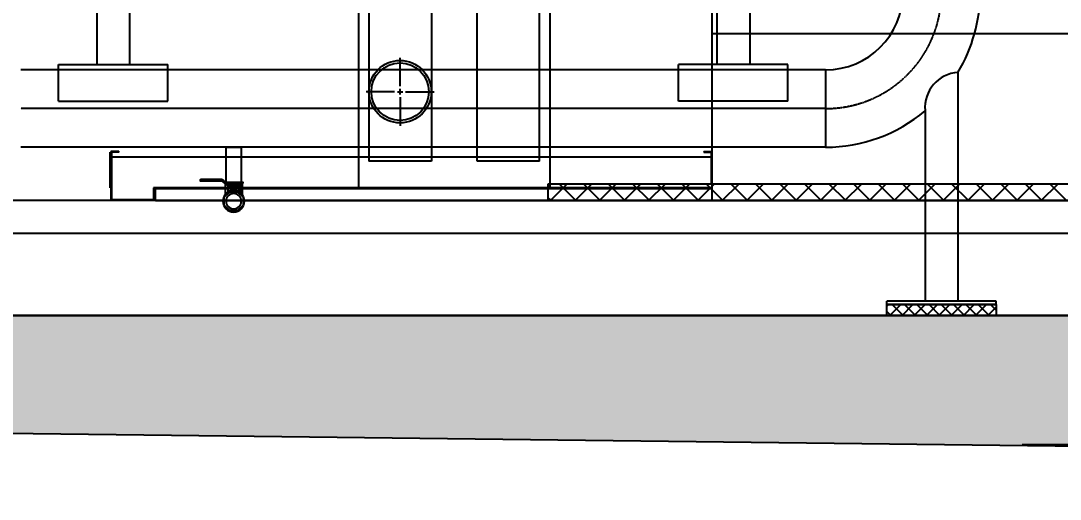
# Model space of a CAD drawing. Header units: millimetres. Extents: x -69706 to 52883, y -6882 to 68885.
# Drawn here: x -33430 to -31528, y 23941 to 24816 of the extents above; entities that cross this region are included whole.
import ezdxf

# ---------------------------------------------------------------- set-up
doc = ezdxf.new("R2010")
doc.units = ezdxf.units.MM
doc.linetypes.add('YFM1P-長$0$CENTER2', pattern=[1.125, 0.75, -0.125, 0.125, -0.125])
for name, color, linetype in [('YFM1P-長$0$M-FOUN', 252, 'Continuous'), ('YFM1P-長$0$M-PIPE-CHWS5', 160, 'Continuous'), ('YFM1P-長$0$M-PIPE-CHWS5_CL', 161, 'YFM1P-長$0$CENTER2'), ('YFM1P-長$0$MAU&DCC Valve Station$0$M-HVAC-5PIPE', 4, 'Continuous'), ('YFM1P-長$0$MAU&DCC Valve Station$0$M-PIPE-WWS35', 10, 'Continuous'), ('YFM1P-長$0$MAU&DCC Valve Station$0$M-VENT-PIPE', 10, 'Continuous'), ('YFM1P-長$0$TYPE14X10', 7, 'Continuous')]:
    doc.layers.add(name, color=color, linetype=linetype)
doc.styles.add('dim-txt', font='isocp.shx', dxfattribs={"width": 0.7, "bigfont": 'chineset.shx'})
doc.dimstyles.new('ARCH-dim-200MM', dxfattribs={"dimscale": 2000, "dimtxt": 0.3, "dimasz": 0.1, "dimexe": 0.1, "dimexo": 0.1, "dimgap": 0.05, "dimtad": 1, "dimdec": 0, "dimrnd": 0.5, "dimdsep": 46, "dimtxsty": 'dim-txt', "dimblk": 'DOT', "dimcen": 2, "dimclrd": 256, "dimclre": 256, "dimclrt": 256, "dimadec": 0, "dimazin": 0, "dimtfac": 1, "dimtdec": 0, "dimtix": 1, "dimtmove": 2, "dimatfit": 3, "dimldrblk": 'OBLIQUE', "dimfxl": 1, "dimtvp": 1, "dimtolj": 1, "dimarcsym": 0})
pattern_1 = [(50, (-286865.49, -42158.01), (182.18467, -15.939086), [19.05, -209.55]), (355, (-286865.49, -42158.01), (-35.24342, 191.05685), [15.24, -167.64058]), (100.451445, (-286850.3, -42159.34), (146.94125, 175.11775), [16.19001, -178.09024]), (46.1842, (-286865.49, -42107.21), (271.07904, -42.04233), [28.575, -314.325]), (96.63556, (-286842.9, -42110.72), (237.40413, 247.42612), [24.28502, -267.1356]), (351.18415, (-286865.49, -42107.2), (237.40413, 247.42612), [22.85997, -251.45973]), (21, (-286840.09, -42119.91), (151.61439, -102.2652), [19.05, -209.55]), (326, (-286840.09, -42119.91), (61.80203, 184.18797), [15.24, -167.64]), (71.451445, (-286827.45, -42128.43), (213.41642, 81.92277), [16.19001, -178.08994]), (37.5, (-286865.485, -42158.01), (3.088603, 84.555039), [0, -165.608, 0, -170.18, 0, -168.275]), (7.5, (-286865.485, -42158.01), (66.819663, 100.180575), [0, -97.028, 0, -161.798, 0, -64.135]), (327.5, (-286922.13, -42158.01), (135.590595, -5.728744), [0, -63.5, 0, -198.12, 0, -262.89]), (317.5, (-286947.53, -42158.01), (148.12918, 25.42649), [0, -82.55, 0, -131.572, 0, -186.69])]

# ---------------------------------------------------------------- blocks, each defined once
blk = doc.blocks.new('YFM1P-長$0$A$C78331F0E')
at = {"layer": 'YFM1P-長$0$MAU&DCC Valve Station$0$M-VENT-PIPE'}
for p, q in [((36.5, 56.2, 0), (38.6, 58.4, 0)), ((40.9, 59.3, 0), (80.1, 59.3, 0)), ((42.3, 57, 0), (42.3, 58.8, 0)), ((80.7, 57, 0), (80.7, 58.8, 0)), ((35.4, 54.7, 0), (4.1, 54.7, 0)), ((16.6, 52.2, 0), (4.1, 52.2, 0)), ((4.1, 52.2, 0), (4.1, 31.9, 0)), ((7, 43.3, 0), (7.7, 43.3, 0)), ((7, 34.9, 0), (7, 43.3, 0)), ((7.7, 50.1, 0), (7.7, 41.1, 0)), ((7.7, 50.1, 0), (31.1, 50.1, 0)), ((7.7, 41.1, 0), (8.8, 41.1, 0)), ((8.8, 48.4, 0), (8.8, 41.1, 0)), ((8.8, 48.4, 0), (31.9, 48.4, 0)), ((8.8, 43.3, 0), (9.5, 43.3, 0)), ((9.5, 45.3, 0), (30.1, 45.3, 0)), ((9.5, 38, 0), (9.5, 45.3, 0)), ((11.9, 46.9, 0), (30.1, 46.9, 0)), ((11.9, 45.3, 0), (11.9, 46.9, 0)), ((16.6, 53.1, 0), (16.6, 50.7, 0)), ((16.6, 53.1, 0), (16.6, 50.7, 0)), ((19.8, 53.7, 0), (17.4, 53.7, 0)), ((19.8, 53.7, 0), (17.4, 53.7, 0)), ((19.8, 50.1, 0), (17.4, 50.1, 0)), ((19.8, 50.1, 0), (17.4, 50.1, 0)), ((18, 46.9, 0), (18, 48.4, 0)), ((18.2, 53.1, 0), (18.2, 50.7, 0)), ((18.2, 53.1, 0), (18.2, 50.7, 0)), ((22.1, 53.7, 0), (19.8, 53.7, 0)), ((22.1, 53.7, 0), (19.8, 53.7, 0)), ((22.1, 50.1, 0), (19.8, 50.1, 0)), ((22.1, 50.1, 0), (19.8, 50.1, 0)), ((21.3, 50.7, 0), (21.3, 53.1, 0)), ((21.3, 50.7, 0), (21.3, 53.1, 0)), ((21.5, 46.9, 0), (21.5, 48.4, 0)), ((22.9, 50.7, 0), (22.9, 53.1, 0)), ((22.9, 50.7, 0), (22.9, 53.1, 0)), ((33.2, 52.2, 0), (22.9, 52.2, 0)), ((30.1, 38, 0), (30.1, 46.9, 0)), ((31.1, 50.1, 0), (36.5, 55.4, 0)), ((31.9, 48.4, 0), (37.7, 54.2, 0)), ((35.4, 51.9, 0), (35.4, 31.9, 0)), ((37.7, 54.2, 0), (36.5, 55.4, 0)), ((38.5, 54.2, 0), (40.7, 56.4, 0)), ((40.9, 56.4, 0), (80.1, 56.4, 0))]:
    blk.add_line(p, q, dxfattribs=at)
at = {"layer": 'YFM1P-長$0$MAU&DCC Valve Station$0$M-VENT-PIPE', "elevation": 0}
blk.add_lwpolyline([(33.8, 54.7), (33.8, 118.6), (5.8, 118.6), (5.8, 54.7)], dxfattribs=at)
blk.add_lwpolyline([(2.5, 26.9), (2.5, 12.6), (12.6, 2.5), (26.9, 2.5), (37.1, 12.6), (37.1, 26.9), (26.9, 37.1), (12.6, 37.1)], close=True, dxfattribs=at)
at = {"layer": 'YFM1P-長$0$MAU&DCC Valve Station$0$M-VENT-PIPE'}
for radius in [19.8, 14]:
    blk.add_circle((19.8, 19.8, 0), radius, dxfattribs=at)
for centre, radius, start, end in [((40.9, 56.2, 0), 3.17, 90, 135), ((41.7, 58.8, 0), 0.576, 0, 90), ((80.1, 58.8, 0), 0.576, 0, 90), ((4.1, 53.4, 0), 1.24, 90, 270), ((17.4, 52.9, 0), 0.824, 15.8817, 164.1183), ((17.4, 52.9, 0), 0.824, 15.8817, 164.1183), ((17.4, 50.9, 0), 0.824, 195.8817, 344.1183), ((17.4, 50.9, 0), 0.824, 195.8817, 344.1183), ((19.8, 51.3, 0), 2.4, 48.6282, 131.3718), ((19.8, 52.5, 0), 2.4, 228.6282, 311.3718), ((22.1, 52.9, 0), 0.824, 15.8817, 164.1183), ((22.1, 52.9, 0), 0.824, 15.8817, 164.1183), ((22.1, 50.9, 0), 0.824, 195.8817, 344.1183), ((22.1, 50.9, 0), 0.824, 195.8817, 344.1183), ((35.4, 53.4, 0), 1.24, 77.6831, 90), ((35.4, 53.4, 0), 1.24, 284.3174, 345.6826), ((36.9, 55.8, 0), 0.576, 135, 225), ((38.1, 54.6, 0), 0.576, 225, 315), ((40.9, 56.2, 0), 0.288, 90, 135), ((41.7, 57, 0), 0.576, 270, 0), ((80.1, 57, 0), 0.576, 270, 0), ((7, 38, 0), 2.52, 305.0967, 0), ((32.6, 38, 0), 2.52, 180, 234.9033)]:
    blk.add_arc(centre, radius, start, end, dxfattribs=at)
blk = doc.blocks.new('YFM1P-長$0$A$Cc3ad5393')
at = {"layer": 'YFM1P-長$0$TYPE14X10', "color": 252}
for p, q in [((283253.4, 374127.8), (283253.4, 371608.8)), ((283603.4, 374127.8), (283603.4, 371608.8)), ((283272.3, 374077.8), (283272.3, 371658.8)), ((283386.6, 374077.8), (283386.6, 371658.8)), ((283470.3, 371658.8), (283470.3, 373950.6)), ((283584.6, 371658.8), (283584.6, 373950.6)), ((283900, 372166.7), (283900, 371586.7)), ((286100, 371891.7), (283900, 371891.7)), ((283329.4, 371795.9), (283329.4, 371848.1)), ((283319.4, 371785.9), (283267.3, 371785.9)), ((283324.4, 371785.9), (283334.4, 371785.9)), ((283329.4, 371780.9), (283329.4, 371790.9)), ((283329.4, 371775.9), (283329.4, 371723.8)), ((283339.4, 371785.9), (283391.6, 371785.9)), ((282798.5, 371675.2), (282798.5, 371610.2)), ((282815, 371676.7), (282800, 371676.7)), ((282800, 371676.7), (282800, 371586.7)), ((282800, 371676.7), (282800, 371586.7)), ((282815, 371675.2), (282801.5, 371675.2)), ((282801.5, 371675.2), (282801.5, 371588.2)), ((282801.5, 371666.7), (283900, 371666.7)), ((282815, 371676.7), (282815, 371675.2)), ((283885, 371676.7), (283900, 371676.7)), ((283885, 371676.7), (283885, 371675.2)), ((283885, 371675.2), (283898.5, 371675.2)), ((283898.5, 371675.2), (283898.5, 371618.2)), ((283900, 371676.7), (283900, 371616.7)), ((283386.6, 371658.8), (283272.3, 371658.8)), ((283584.6, 371658.8), (283470.3, 371658.8)), ((282878.5, 371610.2), (282878.5, 371588.2)), ((283900, 371610.2), (282878.5, 371610.2)), ((282880, 371608.7), (282880, 371596.7)), ((283900, 371608.7), (282880, 371608.7)), ((282880, 371608.7), (283900, 371608.7)), ((282880, 371586.7), (282880, 371608.7)), ((282882, 371586.7), (282882, 371606.7)), ((283603.4, 371608.8), (283253.4, 371608.8)), ((286100, 371616.7), (283600, 371616.7)), ((283600, 371616.7), (283600, 371586.7)), ((288665, 371586.7), (278125, 371586.7)), ((288665, 371586.7), (278125, 371586.7)), ((282880, 371586.7), (282800, 371586.7)), ((283152, 371586.7), (282800, 371586.7)), ((282878.5, 371588.2), (282801.5, 371588.2)), ((282882, 371586.7), (283900, 371586.7)), ((286417.3, 371586.7), (283417.3, 371586.7)), ((283600, 371586.7), (286100, 371586.7)), ((288725, 371526.7), (278125, 371526.7)), ((288725, 371526.7), (278125, 371526.7)), ((288700, 371376.7), (278150, 371376.7))]:
    blk.add_line(p, q, dxfattribs=at)
at = {"layer": 'YFM1P-長$0$TYPE14X10', "color": 252, "linetype": 'Continuous'}
for p, q in [((283604.6, 371586.7), (283634.6, 371616.7)), ((283650.8, 371586.7), (283620.8, 371616.7)), ((283649.5, 371586.7), (283679.5, 371616.7)), ((283695.7, 371586.7), (283665.7, 371616.7)), ((283694.4, 371586.7), (283724.4, 371616.7)), ((283740.6, 371586.7), (283710.6, 371616.7)), ((283739.3, 371586.7), (283769.3, 371616.7)), ((283785.5, 371586.7), (283755.5, 371616.7)), ((283784.2, 371586.7), (283814.2, 371616.7)), ((283830.4, 371586.7), (283800.4, 371616.7)), ((283829.1, 371586.7), (283859.1, 371616.7)), ((283875.3, 371586.7), (283845.3, 371616.7)), ((283874, 371586.7), (283904, 371616.7)), ((283920.2, 371586.7), (283890.2, 371616.7)), ((283918.9, 371586.7), (283948.9, 371616.7)), ((283965.1, 371586.7), (283935.1, 371616.7)), ((283963.8, 371586.7), (283993.8, 371616.7)), ((284010, 371586.7), (283980, 371616.7)), ((284008.7, 371586.7), (284038.7, 371616.7)), ((284054.9, 371586.7), (284024.9, 371616.7)), ((284053.6, 371586.7), (284083.6, 371616.7)), ((284099.8, 371586.7), (284069.8, 371616.7)), ((284098.5, 371586.7), (284128.5, 371616.7)), ((284144.7, 371586.7), (284114.7, 371616.7)), ((284143.4, 371586.7), (284173.4, 371616.7)), ((284189.6, 371586.7), (284159.6, 371616.7)), ((284188.3, 371586.7), (284218.3, 371616.7)), ((284234.5, 371586.7), (284204.5, 371616.7)), ((284233.2, 371586.7), (284263.2, 371616.7)), ((284279.4, 371586.7), (284249.4, 371616.7)), ((284278.1, 371586.7), (284308.1, 371616.7)), ((284324.3, 371586.7), (284294.3, 371616.7)), ((284323, 371586.7), (284353, 371616.7)), ((284369.2, 371586.7), (284339.2, 371616.7)), ((284367.9, 371586.7), (284397.9, 371616.7)), ((284414.1, 371586.7), (284384.1, 371616.7)), ((284412.8, 371586.7), (284442.8, 371616.7)), ((284459, 371586.7), (284429, 371616.7)), ((284457.7, 371586.7), (284487.7, 371616.7)), ((284503.9, 371586.7), (284473.9, 371616.7)), ((284502.6, 371586.7), (284532.6, 371616.7)), ((284548.8, 371586.7), (284518.8, 371616.7)), ((283605.9, 371586.7), (283600, 371592.6))]:
    blk.add_line(p, q, dxfattribs=at)
at = {"layer": 'YFM1P-長$0$TYPE14X10', "color": 252}
for radius in [57.1, 52.6]:
    blk.add_circle((283329.4, 371785.9), radius, dxfattribs=at)
blk = doc.blocks.new('_Dot')
at = {"color": 0, "linetype": 'ByBlock', "lineweight": -2}
blk.add_line((-0.5, 0), (-1, 0), dxfattribs=at)
at = {"color": 0, "linetype": 'ByBlock', "const_width": 0.5}
blk.add_lwpolyline([(-0.25, 0, 1), (0.25, 0, 1)], format="xyb", close=True, dxfattribs=at)
blk = doc.blocks.new('*D356')
at = {"lineweight": -2, "ltscale": 500, "transparency": 16777216}
for p, q in [((-31545.5, 28350.2), (-24413.8, 28350.2)), ((-24613.8, 28150.2), (-24613.8, 24241)), ((-31597.6, 24041), (-24413.8, 24041))]:
    blk.add_line(p, q, dxfattribs=at)
at = {"lineweight": -2, "ltscale": 500, "transparency": 16777216, "xscale": 200, "yscale": 200, "zscale": 200}
for p, rotation in [((-24613.8, 28350.2), 90), ((-24613.8, 24041), 270)]:
    blk.add_blockref('_Dot', p, dxfattribs=dict(at, rotation=rotation))
at = {"ltscale": 500, "transparency": 16777216, "insert": (-25013.8, 26195.6), "char_height": 600, "attachment_point": 5, "rotation": 90, "style": 'dim-txt'}
blk.add_mtext('\\A1;4309', dxfattribs=at)
blk = doc.blocks.new('_OBLIQUE')
at = {"color": 0, "linetype": 'ByBlock', "lineweight": -2}
blk.add_line((-0.5, -0.5), (0.5, 0.5), dxfattribs=at)

msp = doc.modelspace()

# ---------------------------------------------------------------- hatches: boundary and pattern name
at = {"layer": 'YFM1P-長$0$M-FOUN'}
h = msp.add_hatch(dxfattribs=at)
h.set_pattern_fill('AR-CONC', color=252)
h.set_pattern_definition(pattern_1)
h.paths.add_polyline_path([(-27040.485, 24277.006), (-27040.485, 23983.506), (-38915.485, 24127.006), (-38915.485, 24277.006)])
h = msp.add_hatch(dxfattribs=at)
h.set_pattern_fill('AR-CONC', color=252)
h.set_pattern_definition(pattern_1)
h.paths.add_polyline_path([(-27040.485, 24277.006), (-27040.485, 23983.506), (-38915.485, 24127.006), (-38915.485, 24277.006)])
at = {"layer": 'YFM1P-長$0$MAU&DCC Valve Station$0$M-HVAC-5PIPE'}
h = msp.add_hatch(dxfattribs=at)
h.set_pattern_fill('ANSI37', color=1, scale=5, style=0)
h.set_pattern_definition([(135, (-147145.626, -25046.03), (11.2253202, 11.2253202), []), (45, (-147145.626, -25046.03), (11.2253202, -11.2253202), [])])
h.paths.add_polyline_path([(-31845.485, 24297.006), (-31845.485, 24277.006), (-31645.485, 24277.006), (-31645.485, 24297.006)])

# ---------------------------------------------------------------- linework, layer by layer
at = {"layer": 'YFM1P-長$0$M-FOUN', "color": 252, "elevation": 0}
msp.add_lwpolyline([(-27040.485, 24277.006), (-27040.485, 23983.506), (-38915.485, 24127.006), (-38915.485, 24277.006), (-27040.485, 24277.006)], dxfattribs=at)
at = {"layer": 'YFM1P-長$0$M-PIPE-CHWS5'}
for p, q in [((-31957.435, 24726.081, 0), (-33430.11, 24726.081, 0)), ((-31957.435, 24726.081, 0), (-31957.435, 24584.781, 0)), ((-31957.435, 24584.781, 0), (-33430.11, 24584.781, 0))]:
    msp.add_line(p, q, dxfattribs=at)
for radius, start, end in [(141.3, 270, 0), (282.6, 328.951623, 0), (282.6, 270, 310.03593)]:
    msp.add_arc((-31957.435, 24867.381, 0), radius, start, end, dxfattribs=at)
at = {"layer": 'YFM1P-長$0$M-PIPE-CHWS5_CL'}
msp.add_line((-31957.435, 24655.431, 0), (-33430.11, 24655.431, 0), dxfattribs=at)
msp.add_arc((-31957.435, 24867.381, 0), 211.95, 270, 0, dxfattribs=at)
at = {"layer": 'YFM1P-長$0$MAU&DCC Valve Station$0$M-HVAC-5PIPE', "color": 1, "elevation": 0}
msp.add_lwpolyline([(-31645.485, 24297.006), (-31645.485, 24277.006), (-31845.485, 24277.006), (-31845.485, 24297.006), (-31645.485, 24297.006)], dxfattribs=at)
at = {"layer": 'YFM1P-長$0$MAU&DCC Valve Station$0$M-PIPE-WWS35'}
for p, q in [((-33291.236, 25096.127, 0), (-33291.236, 24735.921, 0)), ((-32096.311, 25096.127, 0), (-32096.311, 24735.921, 0)), ((-33230.911, 25035.802, 0), (-33230.911, 24735.921, 0)), ((-32156.636, 25035.802, 0), (-32156.636, 24735.921, 0)), ((-33361.074, 24735.921, 0), (-33161.074, 24735.921, 0)), ((-33361.074, 24668.888, 0), (-33361.074, 24735.921, 0)), ((-33161.074, 24668.888, 0), (-33161.074, 24735.921, 0)), ((-32226.474, 24668.888, 0), (-32226.474, 24735.921, 0)), ((-32026.474, 24735.921, 0), (-32226.474, 24735.921, 0)), ((-32026.474, 24668.888, 0), (-32026.474, 24735.921, 0)), ((-31715.323, 24721.627, 0), (-31715.323, 24303.006, 0)), ((-33361.074, 24668.888, 0), (-33161.074, 24668.888, 0)), ((-32026.474, 24668.888, 0), (-32226.474, 24668.888, 0)), ((-31775.648, 24651.704, 0), (-31775.648, 24303.006, 0)), ((-31845.485, 24297.006, 0), (-31845.485, 24303.006, 0)), ((-31645.485, 24303.006, 0), (-31845.485, 24303.006, 0)), ((-31645.485, 24297.006, 0), (-31845.485, 24297.006, 0)), ((-31645.485, 24297.006, 0), (-31645.485, 24303.006, 0))]:
    msp.add_line(p, q, dxfattribs=at)
msp.add_arc((-31710.524, 24656.503, 0), 65.301, 94.214476, 184.214476, dxfattribs=at)

# ---------------------------------------------------------------- block references
at = {"xscale": -1}
msp.add_blockref('YFM1P-長$0$A$C78331F0E', (-33020.809, 24466.193, 0), dxfattribs=at)
at = {"layer": 'YFM1P-長$0$M-FOUN'}
msp.add_blockref('YFM1P-長$0$A$Cc3ad5393', (-316065.485, -347099.719, 0), dxfattribs=at)

# ---------------------------------------------------------------- dimensions: what is measured, and where the dimension line sits
at = {"ltscale": 500}
dim = msp.add_linear_dim(base=(-24613.807, 24040.991), p1=(-31745.485, 28350.222, 0), p2=(-31797.559, 24040.991, 0), angle=90, dimstyle='ARCH-dim-200MM', dxfattribs=at)
dim.commit()
dim.dimension.update_dxf_attribs({"geometry": '*D356', "text_midpoint": (-25013.807, 26195.607)})

doc.saveas('drawing.dxf')
